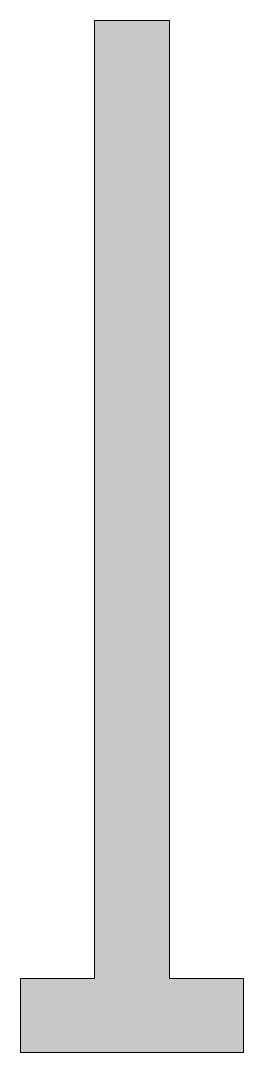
# Model space of a CAD drawing. Header units: metres. Extents: x 172 to 226, y 17 to 268.
import ezdxf

# ---------------------------------------------------------------- set-up
doc = ezdxf.new("R2010")
doc.units = ezdxf.units.M
doc.layers.add('FILL_YELLOW_FFFF00', color=7, linetype='Continuous', true_color=0xffff00)

msp = doc.modelspace()

# ---------------------------------------------------------------- hatches: boundary and pattern name
at = {"layer": 'FILL_YELLOW_FFFF00', "true_color": 0xffff00}
h = msp.add_hatch(color=7, dxfattribs=at)
h.dxf.hatch_style = 1
h.paths.add_polyline_path([(208.35, 268.35), (208.35, 34.65), (226.35, 34.65), (226.35, 16.65), (172.05, 16.65), (172.05, 34.65), (190.05, 34.65), (190.05, 268.35), (208.35, 268.35)])

# ---------------------------------------------------------------- linework, layer by layer
at = {"layer": 'FILL_YELLOW_FFFF00', "lineweight": 0, "true_color": 0xffff00}
msp.add_lwpolyline([(208.35, 268.35), (208.35, 34.65), (226.35, 34.65), (226.35, 16.65), (172.05, 16.65), (172.05, 34.65), (190.05, 34.65), (190.05, 268.35)], close=True, dxfattribs=at)

doc.saveas('drawing.dxf')
